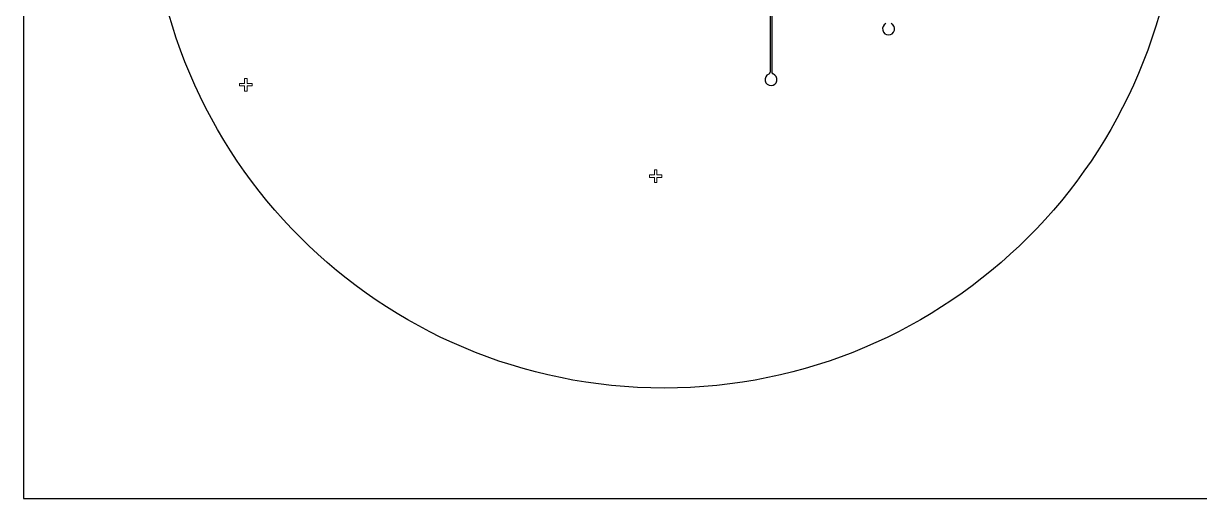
# Model space of a CAD drawing. Header units: millimetres. Extents: x -3 to 203197, y -8 to 253992.
# Drawn here: x -3 to 116486, y -8 to 47022 of the extents above; entities that cross this region are included whole.
import ezdxf

# ---------------------------------------------------------------- set-up
doc = ezdxf.new("R2010")
doc.units = ezdxf.units.MM
doc.layers.add('FLOW', color=5, linetype='Continuous')
doc.layers.add('Wafer', color=7, linetype='Continuous', lineweight=0)

msp = doc.modelspace()

# ---------------------------------------------------------------- linework, layer by layer
at = {"color": 0}
msp.add_line((73945, 48258), (73945, 42211), dxfattribs=at)
at = {"color": 9, "true_color": 0xafd9aa}
for p, q in [((21573, 40980), (21573, 40980)), ((62178, 31925), (62178, 31925))]:
    msp.add_line(p, q, dxfattribs=at)
msp.add_lwpolyline([(-3, -8), (203197, -8), (203197, 253992), (-3, 253992)], close=True)
at = {"color": 0}
msp.add_lwpolyline([(74131, 48258), (74131, 42215, 0.3079954), (74259, 42027)], format="xyb", dxfattribs=at)
msp.add_arc((73743, 42211), 202, 292.3241, 0, dxfattribs=at)
for centre, start_param, end_param in [((85689, 46486), 3.60602, 8.9603507), ((74043, 41469), 3.527703, 9.0525026)]:
    msp.add_ellipse(centre, major_axis=(0, -599), ratio=0.99, start_param=start_param, end_param=end_param)
at = {"layer": 'FLOW'}
msp.add_circle((63454, 61919), 51000, dxfattribs=at)
at = {"layer": 'Wafer', "color": 9, "true_color": 0xafd9aa}
for p, q in [((21889, 41086), (21389, 41086)), ((21389, 41086), (21389, 40836)), ((21389, 40836), (21889, 40836)), ((22139, 41586), (21889, 41586)), ((21889, 41586), (21889, 41086)), ((21889, 40836), (21889, 40336)), ((22139, 41086), (22139, 41586)), ((22639, 41086), (22139, 41086)), ((22139, 40336), (22139, 40836)), ((22139, 40836), (22639, 40836)), ((22639, 40836), (22639, 41086)), ((21889, 40336), (22139, 40336)), ((62494, 32032), (61994, 32032)), ((61994, 32032), (61994, 31782)), ((61994, 31782), (62494, 31782)), ((62744, 32532), (62494, 32532)), ((62494, 32532), (62494, 32032)), ((62494, 31782), (62494, 31282)), ((62744, 32032), (62744, 32532)), ((63244, 32032), (62744, 32032)), ((62744, 31282), (62744, 31782)), ((62744, 31782), (63244, 31782)), ((63244, 31782), (63244, 32032)), ((62494, 31282), (62744, 31282))]:
    msp.add_line(p, q, dxfattribs=at)

doc.saveas('drawing.dxf')
